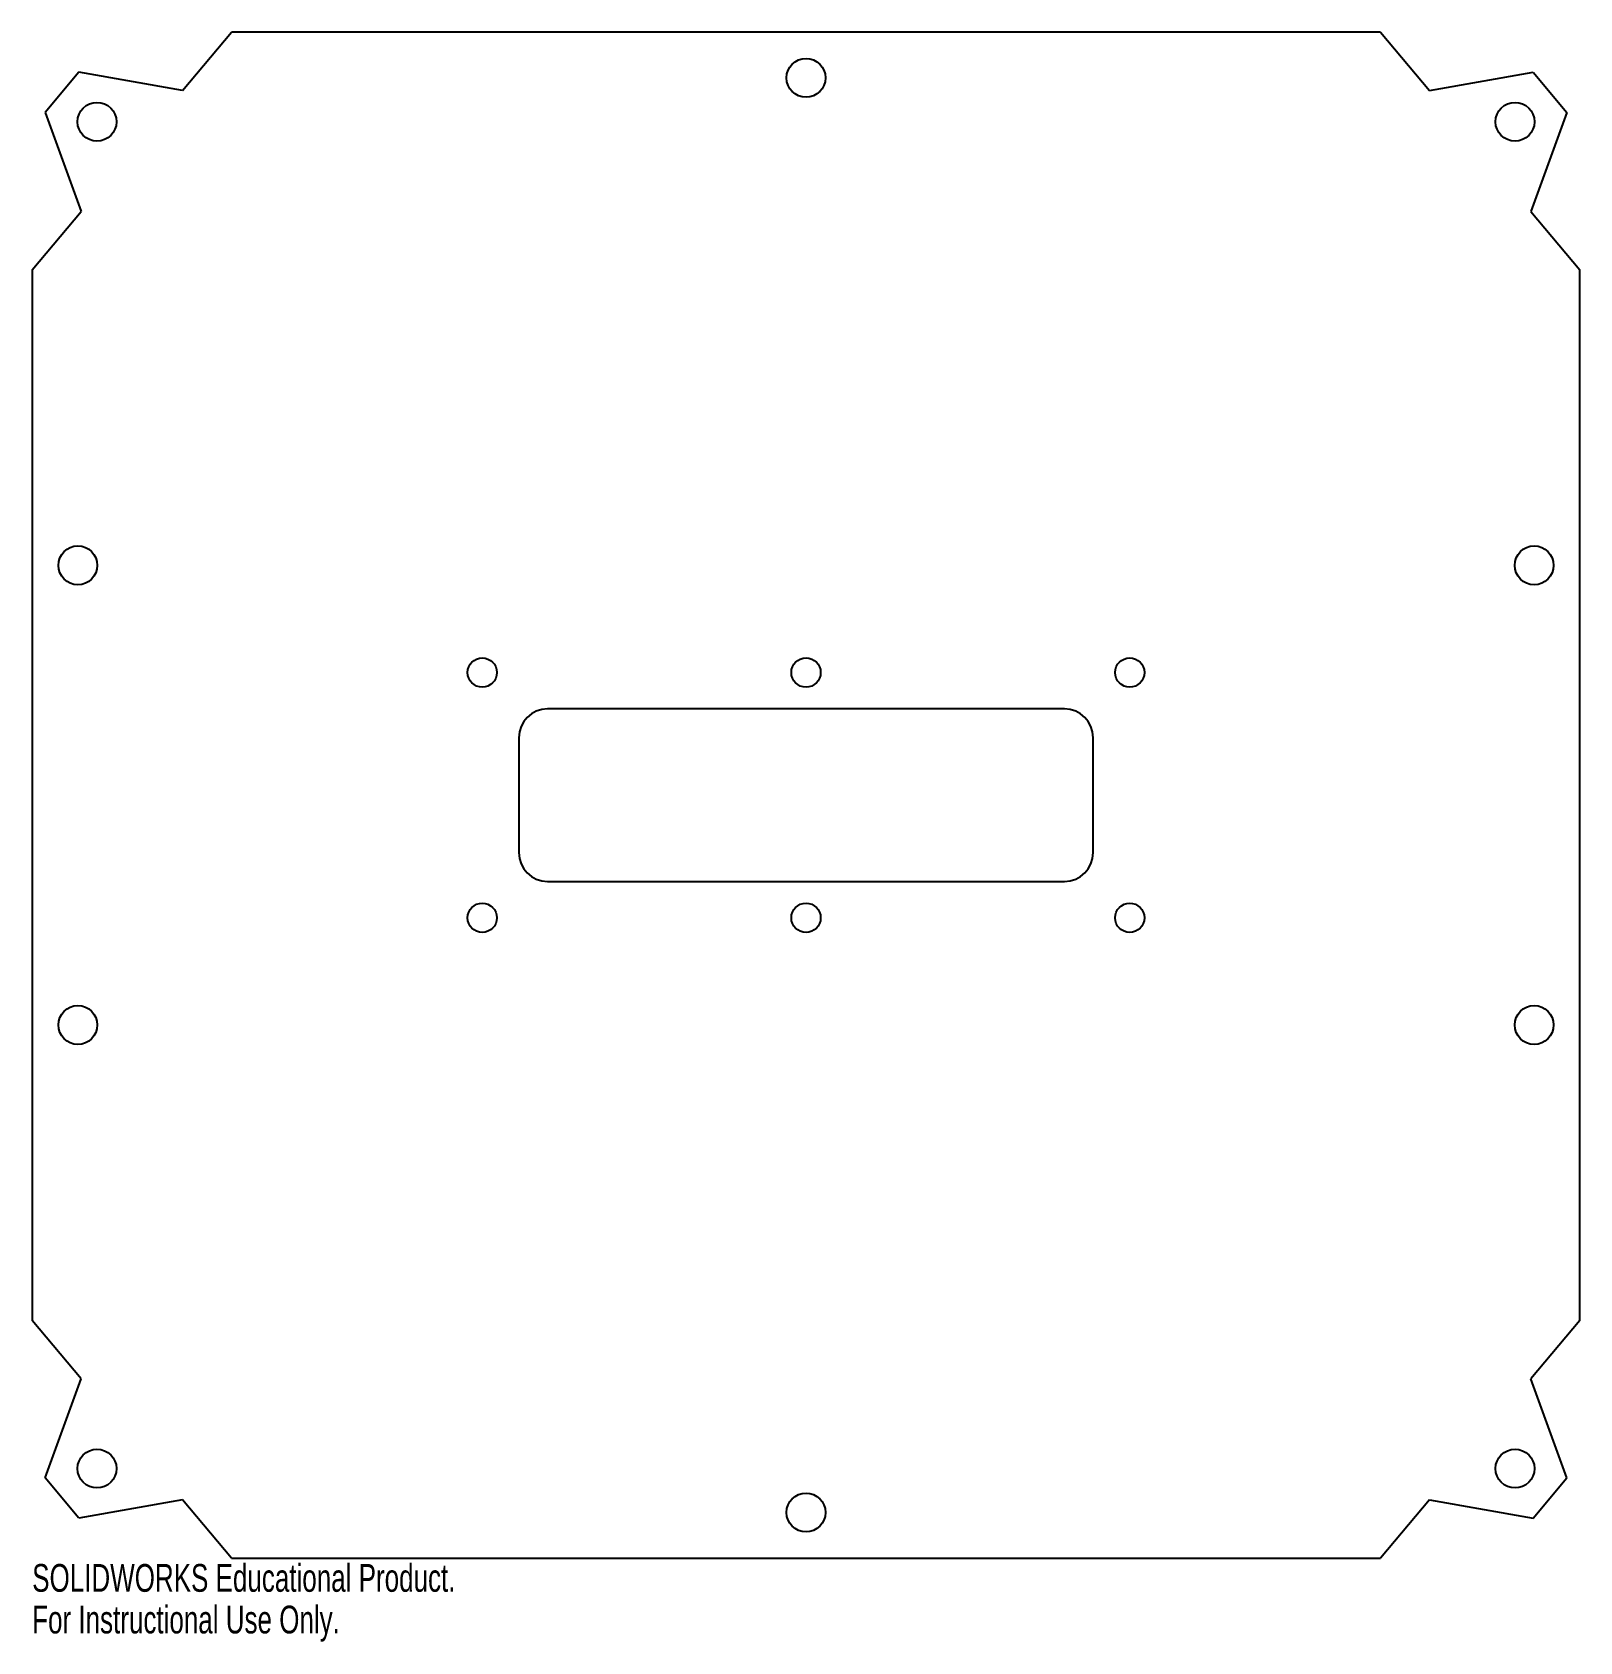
# Model space of a CAD drawing. Header units: millimetres. Extents: x -135 to 135, y -147 to 133.
import ezdxf

# ---------------------------------------------------------------- set-up
doc = ezdxf.new("R2010")
doc.units = ezdxf.units.MM
doc.styles.add('SLDTEXTSTYLE0', font='TXT', dxfattribs={"width": 0.7})

msp = doc.modelspace()

# ---------------------------------------------------------------- linework, layer by layer
at = {"color": 7, "linetype": 'Continuous', "lineweight": 25}
for p, q in [((-108.51, 122.65), (-99.99, 132.8)), ((99.99, 132.8), (-99.99, 132.8)), ((99.99, 132.8), (108.51, 122.65)), ((-126.56, 125.83), (-132.45, 118.81)), ((-108.51, 122.65), (-126.56, 125.83)), ((108.51, 122.65), (126.56, 125.83)), ((126.56, 125.83), (132.45, 118.81)), ((-132.45, 118.81), (-126.18, 101.59)), ((132.45, 118.81), (126.18, 101.59)), ((-134.7, 91.43), (-126.18, 101.59)), ((126.18, 101.59), (134.7, 91.43)), ((-134.7, 91.43), (-134.7, -91.43)), ((134.7, -91.43), (134.7, 91.43)), ((45, 15), (-45, 15)), ((-50, 10), (-50, -10)), ((50, -10), (50, 10)), ((-45, -15), (45, -15)), ((-126.18, -101.59), (-134.7, -91.43)), ((134.7, -91.43), (126.18, -101.59)), ((-132.45, -118.81), (-126.18, -101.59)), ((132.45, -118.81), (126.18, -101.59)), ((-126.56, -125.83), (-132.45, -118.81)), ((126.56, -125.83), (132.45, -118.81)), ((-108.51, -122.65), (-126.56, -125.83)), ((-99.99, -132.8), (-108.51, -122.65)), ((108.51, -122.65), (99.99, -132.8)), ((108.51, -122.65), (126.56, -125.83)), ((-99.99, -132.8), (99.99, -132.8))]:
    msp.add_line(p, q, dxfattribs=at)
for centre, radius in [((0, 124.85), 3.38), ((-123.42, 117.21), 3.38), ((123.42, 117.21), 3.38), ((-126.75, 40), 3.38), ((126.75, 40), 3.38), ((-56.35, 21.35), 2.55), ((0, 21.35), 2.55), ((56.35, 21.35), 2.55), ((-56.35, -21.35), 2.55), ((0, -21.35), 2.55), ((56.35, -21.35), 2.55), ((-126.75, -40), 3.38), ((126.75, -40), 3.38), ((-123.42, -117.21), 3.38), ((123.42, -117.21), 3.38), ((0, -124.85), 3.38)]:
    msp.add_circle(centre, radius, dxfattribs=at)
for centre, start, end in [((-45, 10), 90, 180), ((45, 10), 0, 90), ((-45, -10), 180, 270), ((45, -10), 270, 0)]:
    msp.add_arc(centre, 5, start, end, dxfattribs=at)

# ---------------------------------------------------------------- texts
at = {"color": 7, "linetype": 'Continuous', "char_height": 4.8336, "attachment_point": 1, "style": 'SLDTEXTSTYLE0'}
for s, insert in [('SOLIDWORKS Educational Product.', (-134.7, -133.82)), ('For Instructional Use Only.', (-134.7, -141.07))]:
    msp.add_mtext(s, dxfattribs=dict(at, insert=insert))

doc.saveas('drawing.dxf')
